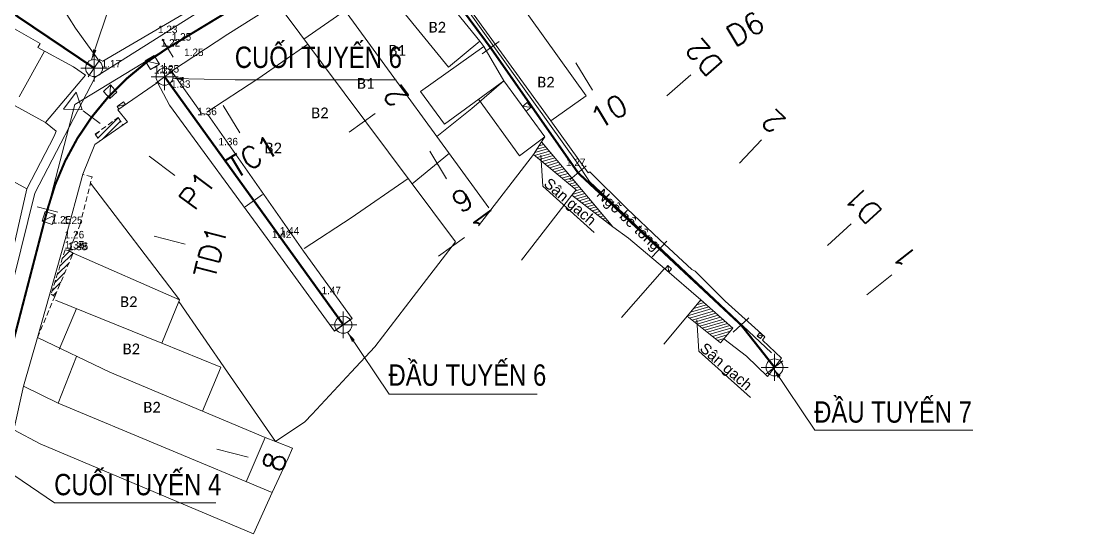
# Model space of a CAD drawing. Header units: metres. Extents: x 598023 to 599449, y 2304619 to 2304947.
# Drawn here: x 598254.8 to 598355.3, y 2304804.3 to 2304852.6 of the extents above; entities that cross this region are included whole.
import ezdxf

# ---------------------------------------------------------------- set-up
doc = ezdxf.new("R2010")
doc.units = ezdxf.units.M
doc.header["$MEASUREMENT"] = 0
doc.linetypes.add('CENTERX2', pattern=[4, 2.5, -0.5, 0.5, -0.5])
doc.linetypes.add('HIDDEN', pattern=[0.375, 0.25, -0.125])
for name, color, linetype in [('duong', 3, 'Continuous'), ('DUONG DIEN', 20, 'Continuous'), ('DUONG NUOC', 2, 'Continuous'), ('ga', 5, 'Continuous'), ('GHI CHU', 7, 'Continuous'), ('NHA', 2, 'Continuous'), ('TUYEN', 7, 'Continuous')]:
    doc.layers.add(name, color=color, linetype=linetype)
for name, color, linetype, lineweight in [('LC Dim', 8, 'Continuous', 18), ('LC Khac', 4, 'Continuous', 9), ('LC MANH DUT', 35, 'HIDDEN', 5), ('LC Net manh', 239, 'Continuous', 5), ('LC Text2', 7, 'Continuous', 25), ('Level 10', 7, 'Continuous', 0)]:
    doc.layers.add(name, color=color, linetype=linetype, lineweight=lineweight)
doc.styles.add('ghi chu', font='arial.ttf')
doc.styles.add('Legend', font='calibri.ttf')
doc.styles.add('T2', font='', dxfattribs={"width": 0.8})
doc.styles.add('TENCOC', font='Vnromanc.shx')
doc.styles.get('T2').set_extended_font_data('.VnArialH')
doc.dimstyles.get("Standard").update_dxf_attribs({"dimtxt": 0.18, "dimasz": 0.18, "dimexe": 0.18, "dimexo": 0.0625, "dimgap": 0.09, "dimtad": 0, "dimtih": 1, "dimtoh": 1, "dimdec": 4, "dimzin": 0, "dimdsep": 46, "dimtxsty": 'Standard', "dimcen": 0.09, "dimadec": 0, "dimazin": 0, "dimtfac": 1, "dimtdec": 4, "dimtofl": 0, "dimtmove": 0, "dimatfit": 3, "dimfxl": 1, "dimtolj": 1, "dimtzin": 0, "dimarcsym": 0})

# ---------------------------------------------------------------- blocks, each defined once
blk = doc.blocks.new('bu lon')
at = {"layer": 'LC Khac', "color": 9}
for p, q in [((0, -0.786), (0, 0.786)), ((0.786, 0), (-0.786, 0))]:
    blk.add_line(p, q, dxfattribs=at)
at = {"layer": 'LC Khac', "color": 7}
blk.add_circle((0, 0), 0.5, dxfattribs=at)
blk = doc.blocks.new('MM')
at = {"layer": 'LC Khac', "xscale": 2.289702860291335, "yscale": 2.289702860291335, "zscale": 2.289702860291335}
blk.add_blockref('bu lon', (0, 0), dxfattribs=at)
blk = doc.blocks.new('COCTRENTUYEN')
at = {"layer": 'TUYEN', "color": 1, "lineweight": 0}
for p, q in [((64.16, 207.24), (65.19, 205.53)), ((69.88, 201.01), (71.44, 198.45)), ((56.77, 200.52), (58.38, 199.33)), ((62.96, 196.26), (65.37, 194.47)), ((52.46, 191.52), (54.4, 191.02)), ((63.42, 188.78), (66.32, 188.02))]:
    blk.add_line(p, q, dxfattribs=at)
at = {"layer": 'TUYEN', "color": 2, "lineweight": 0}
for p, q in [((94.13, 205.84), (95.75, 207.01)), ((58.36, 205.35), (57.24, 203.69)), ((63.59, 203.12), (65.21, 204.29)), ((102.92, 205.01), (104.48, 202.44)), ((89.24, 196.72), (90.8, 194.15)), ((102.37, 194.05), (103.88, 195.36)), ((71.96, 191.51), (73.58, 192.68)), ((110.07, 186.85), (111.44, 188.31)), ((80.33, 179.89), (81.95, 181.06)), ((117.65, 179.78), (119.12, 181.13)), ((120.74, 175.86), (122.31, 177.1)), ((69.31, 168.82), (72.22, 168.07))]:
    blk.add_line(p, q, dxfattribs=at)
at = {"layer": 'TUYEN', "color": 3, "lineweight": 0}
for p, q in [((111.43, 201.91), (113.7, 203.88)), ((118.26, 195.62), (120.31, 197.81)), ((126.48, 187.9), (128.69, 189.94)), ((130.16, 183.29), (132.52, 185.15))]:
    blk.add_line(p, q, dxfattribs=at)
at = {"layer": 'TUYEN', "color": 6, "lineweight": 0}
for p, q in [((81.7, 198.52), (84.13, 200.27)), ((90.07, 186.9), (92.5, 188.66))]:
    blk.add_line(p, q, dxfattribs=at)
at = {"layer": 'TUYEN', "color": 1, "linetype": 'CENTERX2', "lineweight": 40, "const_width": 0.2}
blk.add_lwpolyline([(0, 0), (9.33, 34.54), (26.36, 91.65), (41.92, 141.27), (44.53, 156.91), (53.43, 191.27, -0.195591), (64.67, 206.38), (105, 230.82), (130.47, 246.16), (140.63, 251.35), (151.4, 256.94)], format="xyb", dxfattribs=at)
for points in [[(-8.81, 224.42), (-2.99, 236.25), (9.41, 229.79), (12.18, 227.89), (24.36, 222.6), (29.99, 220.24), (44.43, 211.96), (46.25, 211.12), (49.33, 210.23), (57.8, 204.52)], [(121.53, 176.48), (118.39, 180.46), (103.13, 194.7), (94.94, 206.42), (86.76, 217.44)], [(81.14, 180.47), (64.4, 203.71)]]:
    blk.add_lwpolyline(points, dxfattribs=at)
at = {"layer": 'TUYEN', "color": 1, "lineweight": 0}
blk.add_lwpolyline([(53.43, 191.27), (55.98, 201.11), (64.67, 206.38)], dxfattribs=at)
blk.add_lwpolyline([(54.92, 200.66), (56.11, 202.26), (56.67, 200.6)], close=True, dxfattribs=at)
at = {"layer": 'LC MANH DUT', "xscale": 0.6987324145411622, "yscale": 0.6987324145411622, "zscale": 0.6987324145411622, "rotation": 359.999216292062}
for p in [(57.8, 204.52), (64.4, 203.71, 0), (81.14, 180.47, 0), (121.53, 176.48, 0)]:
    blk.add_blockref('MM', p, dxfattribs=at)
at = {"layer": 'LC Text2', "style": 'T2', "width": 0.8}
for s, p in [('cuèi tuyÕn 6', (70.98, 204.53, 0)), ('®Çu tuyÕn 6', (85.37, 174.76)), ('®Çu tuyÕn 7', (125.24, 171.3, 0)), ('cuèi tuyÕn 4', (54.06, 164.5, 0))]:
    blk.add_text(s, height=2, rotation=0.0008, dxfattribs=at).set_placement(p)
at = {"layer": 'TUYEN', "color": 2, "lineweight": 0, "style": 'TENCOC'}
for s, rotation, p in [('D6', 31.0494, (117.8, 206.43)), ('10', 31.2177, (105.07, 198.71)), ('9', 31.2177, (92.08, 190.84)), ('8', 75.485, (75.44, 166.55))]:
    blk.add_text(s, height=2, rotation=rotation, dxfattribs=at).set_placement(p)
at = {"layer": 'TUYEN', "color": 3, "lineweight": 0, "style": 'TENCOC'}
for s, rotation, p in [('D2', 130.9518, (116.83, 204.85)), ('2', 136.9685, (122.72, 199.66)), ('D1', 132.6225, (131.74, 191.05)), ('1', 128.2765, (135.07, 186.76))]:
    blk.add_text(s, height=2, rotation=rotation, dxfattribs=at).set_placement(p)
at = {"layer": 'TUYEN', "color": 6, "lineweight": 0, "style": 'TENCOC'}
for s, p in [('2', (87.36, 201.78)), ('1', (95.53, 190.43))]:
    blk.add_text(s, height=2, rotation=125.7706, dxfattribs=at).set_placement(p)
at = {"layer": 'TUYEN', "color": 1, "lineweight": 0, "style": 'TENCOC'}
for s, rotation, p in [('TC1', 31.2177, (71.09, 194.14)), ('P1', 53.3514, (67.18, 191.05)), ('TD1', 75.485, (69.08, 184.7))]:
    blk.add_text(s, height=2, rotation=rotation, dxfattribs=at).set_placement(p)
at = {"layer": 'LC Dim', "lineweight": 0}
for points in [[(57.56, 205.28), (61.27, 216.5), (75.98, 216.5)], [(65.19, 203.55), (71.02, 203.42), (86.08, 203.42)], [(81.54, 179.78, 0), (85.42, 173.96, 0), (99.3, 173.96, 0)], [(121.41, 176.41), (125.29, 170.6), (140.09, 170.6)], [(45.44, 169.66), (54.1, 163.8), (69.21, 163.8)]]:
    blk.add_leader(points, dimstyle='Standard', override={"dimasz": 1, "dimgap": 0.09, "dimtad": 0, "dimdsep": 0, "dimtix": 1, "dimlwd": 0, "dimlwe": 0}, dxfattribs=at)

msp = doc.modelspace()

# ---------------------------------------------------------------- hatches: boundary and pattern name
at = {"layer": 'DUONG DIEN', "linetype": 'Continuous', "lineweight": 0}
h = msp.add_hatch(dxfattribs=at)
h.set_pattern_fill('ANSI31', color=256, scale=2, angle=151.40021)
h.set_pattern_definition([(196.400213, (599619.0397, 2305247.4362), (0.070586256, -0.23982823), [])])
h.paths.add_polyline_path([(598302.793, 2304840.077), (598306.795, 2304836.771), (598306.362, 2304836.289), (598310.224, 2304833.306), (598303.532, 2304841.288)])
h.paths.add_polyline_path([(598308.26, 2304835.437), (598308.037, 2304835.559), (598307.98, 2304835.453), (598308.202, 2304835.332)], flags=24)
h.paths.add_polyline_path([(598308.309, 2304835.545), (598308.075, 2304835.673), (598308.018, 2304835.567), (598308.252, 2304835.44)], flags=24)
h.paths.add_polyline_path([(598308.306, 2304835.686), (598308.13, 2304835.782), (598308.073, 2304835.677), (598308.249, 2304835.581)], flags=25)
h.paths.add_polyline_path([(598310.217, 2304833.418), (598310.006, 2304833.533), (598309.949, 2304833.427), (598310.159, 2304833.312)], flags=9)
h.paths.add_polyline_path([(598306.788, 2304836.883), (598306.542, 2304837.017), (598306.485, 2304836.911), (598306.731, 2304836.777)], flags=24)
h.paths.add_polyline_path([(598306.785, 2304837.024), (598306.703, 2304837.068), (598306.645, 2304836.963), (598306.727, 2304836.918)], flags=24)
h = msp.add_hatch(dxfattribs=at)
h.set_pattern_fill('ANSI31', color=256, scale=2, angle=151.40021)
h.set_pattern_definition([(196.400213078, (0, 0), (0.070586256112, -0.239828231132), [])])
h.paths.add_polyline_path([(598318.46, 2304826.486), (598317.177, 2304824.94), (598320.3, 2304822.456), (598320.598, 2304822.811), (598321.449, 2304823.811)])
at = {"layer": 'ga', "linetype": 'Continuous', "lineweight": 0, "ltscale": 2}
h = msp.add_hatch(dxfattribs=at)
h.set_pattern_fill('ANSI31', color=8, scale=3, angle=-0.17291)
h.set_pattern_definition([(44.827088727, (0, 0), (-0.26436360276, 0.26596406813), [])])
h.paths.add_polyline_path([(598259.668, 2304830.841), (598259.294, 2304831.056), (598258.913, 2304831.172), (598257.604, 2304826.995), (598257.948, 2304826.799)])
h.paths.add_polyline_path([(598264.346, 2304842.876), (598263.878, 2304843.545), (598261.728, 2304842.001), (598262.182, 2304841.363)])

# ---------------------------------------------------------------- linework, layer by layer
at = {"layer": 'duong', "color": 4, "linetype": 'Continuous', "lineweight": 0}
for p, q in [((598253.757, 2304861.603), (598259.901, 2304851.937)), ((598304.413, 2304843.233), (598292.233, 2304860.069)), ((598297.765, 2304850.713), (598291.705, 2304858.164)), ((598262.444, 2304848.838), (598272.546, 2304854.766)), ((598278.779, 2304854.255), (598274.156, 2304851.358)), ((598256.59, 2304850.505), (598251.841, 2304853.189)), ((598259.901, 2304851.937), (598261.992, 2304849.016)), ((598274.156, 2304851.358), (598268.891, 2304847.911)), ((598256.368, 2304850.115), (598256.59, 2304850.505)), ((598259.694, 2304848.293), (598256.368, 2304850.115)), ((598298.127, 2304850.198), (598297.765, 2304850.713)), ((598299.994, 2304846.993), (598298.127, 2304850.198)), ((598261.992, 2304849.016), (598262.444, 2304848.838)), ((598260.817, 2304847.534), (598259.694, 2304848.293)), ((598268.891, 2304847.911), (598271.656, 2304844.007)), ((598260.817, 2304847.534), (598257.075, 2304843.087)), ((598263.849, 2304844.276), (598267.575, 2304846.845)), ((598268.697, 2304844.721), (598267.575, 2304846.845)), ((598303.85, 2304841.731), (598299.994, 2304846.993)), ((598264.76, 2304843.165), (598263.849, 2304844.276)), ((598277.827, 2304832.215), (598268.697, 2304844.721)), ((598271.641, 2304843.979), (598272.284, 2304843.831)), ((598272.284, 2304843.831), (598281.259, 2304831.031)), ((598257.075, 2304843.087), (598258.089, 2304842.288)), ((598264.76, 2304843.165), (598261.7, 2304841.026)), ((598307.908, 2304838.359), (598304.413, 2304843.233)), ((598257.887, 2304841.821), (598255.333, 2304836.867)), ((598258.089, 2304842.288), (598257.887, 2304841.821)), ((598261.7, 2304841.026), (598260.574, 2304838.237)), ((598302.793, 2304840.077), (598303.532, 2304841.288)), ((598303.532, 2304841.288), (598303.85, 2304841.731)), ((598303.532, 2304841.288), (598310.224, 2304833.306)), ((598306.795, 2304836.771), (598302.793, 2304840.077)), ((598260.574, 2304838.237), (598258.935, 2304832.136)), ((598308.067, 2304838.455), (598307.908, 2304838.359)), ((598311.532, 2304835.041), (598308.067, 2304838.455)), ((598251.796, 2304821.358), (598255.333, 2304836.867)), ((598306.362, 2304836.289), (598306.795, 2304836.771)), ((598310.224, 2304833.306), (598306.362, 2304836.289)), ((598314.605, 2304832.11), (598311.532, 2304835.041)), ((598311.673, 2304832.247), (598310.224, 2304833.306)), ((598258.935, 2304832.136), (598256.334, 2304822.932)), ((598284.154, 2304823.549), (598277.827, 2304832.215)), ((598315.054, 2304829.424), (598311.673, 2304832.247)), ((598317.601, 2304829.312), (598314.605, 2304832.11)), ((598281.259, 2304831.031), (598285.792, 2304824.735)), ((598318.46, 2304826.486), (598315.054, 2304829.424)), ((598317.92, 2304829.149), (598317.601, 2304829.312)), ((598320.728, 2304826.365), (598317.92, 2304829.149)), ((598321.449, 2304823.811), (598318.46, 2304826.486)), ((598324.455, 2304823.012), (598320.728, 2304826.365)), ((598285.792, 2304824.735), (598284.154, 2304823.549)), ((598320.598, 2304822.811), (598321.449, 2304823.811)), ((598255.019, 2304818.39), (598256.334, 2304822.932)), ((598322.72, 2304821.183), (598320.598, 2304822.811)), ((598324.238, 2304822.696), (598324.455, 2304823.012)), ((598326.025, 2304821.009), (598324.238, 2304822.696)), ((598324.693, 2304819.284), (598322.72, 2304821.183)), ((598326.025, 2304821.009), (598324.693, 2304819.284)), ((598254.11, 2304814.302), (598255.019, 2304818.39))]:
    msp.add_line(p, q, dxfattribs=at)
at = {"layer": 'duong', "linetype": 'HIDDEN', "lineweight": 0, "ltscale": 2}
for p, q in [((598261.728, 2304842.001), (598263.878, 2304843.545)), ((598263.878, 2304843.545), (598264.346, 2304842.876)), ((598261.728, 2304842.001), (598262.179, 2304841.368)), ((598260.304, 2304833.483), (598261.441, 2304838.004)), ((598261.441, 2304838.004), (598260.574, 2304838.237)), ((598259.294, 2304831.056), (598260.304, 2304833.483)), ((598258.913, 2304831.172), (598257.604, 2304826.995)), ((598257.948, 2304826.799), (598259.668, 2304830.841)), ((598258.913, 2304831.172), (598259.294, 2304831.056)), ((598259.668, 2304830.841), (598259.294, 2304831.056)), ((598256.334, 2304822.932), (598257.948, 2304826.799)), ((598257.604, 2304826.995), (598257.948, 2304826.799))]:
    msp.add_line(p, q, dxfattribs=at)
at = {"layer": 'DUONG NUOC', "linetype": 'Continuous', "lineweight": 0, "flags": 128}
for points in [[(598329.572, 2304888.118), (598305.398, 2304874.059), (598291.124, 2304865.895), (598261.726, 2304847.35), (598256.09, 2304836.468), (598250.121, 2304812.444), (598241.139, 2304781.324)], [(598306.8, 2304839.418), (598288.8, 2304864.582)], [(598306.8, 2304839.418), (598308.035, 2304837.554), (598325.07, 2304821.518)]]:
    msp.add_lwpolyline(points, dxfattribs=at)
at = {"layer": 'ga', "linetype": 'Continuous', "lineweight": 0}
for p, q in [((598266.407, 2304848.861), (598267.745, 2304848.554)), ((598263.179, 2304846.605), (598263.104, 2304845.34)), ((598263.789, 2304844.589), (598264.571, 2304844.774)), ((598301.75, 2304844.597), (598302.558, 2304844.535)), ((598256.754, 2304833.842), (598258.005, 2304834.426)), ((598315.054, 2304829.424), (598311.027, 2304824.811)), ((598315.367, 2304829.692), (598315.452, 2304829.08)), ((598318.46, 2304826.486), (598314.995, 2304822.314)), ((598323.73, 2304823.086), (598324.278, 2304823.166))]:
    msp.add_line(p, q, dxfattribs=at)
for points in [[(598267.745, 2304848.554), (598266.909, 2304848.042), (598266.407, 2304848.861), (598267.243, 2304849.373)], [(598263.774, 2304845.941), (598263.104, 2304845.34), (598262.508, 2304846.004), (598263.179, 2304846.605)], [(598302.558, 2304844.535), (598302.207, 2304844.968), (598301.75, 2304844.597), (598302.101, 2304844.165)], [(598257.7, 2304833.523), (598256.754, 2304833.842), (598257.059, 2304834.745), (598258.005, 2304834.426)], [(598315.452, 2304829.08), (598315.101, 2304829.383), (598315.367, 2304829.692), (598315.719, 2304829.389)], [(598324.044, 2304822.852), (598323.732, 2304823.085), (598323.965, 2304823.398), (598324.278, 2304823.166)]]:
    msp.add_lwpolyline(points, close=True, dxfattribs=at)
for points in [[(598263.789, 2304844.589), (598264.391, 2304845.036), (598264.571, 2304844.774)], [(598263.789, 2304844.589), (598263.954, 2304844.349)]]:
    msp.add_lwpolyline(points, dxfattribs=at)
at = {"layer": 'Level 10', "color": 8, "linetype": 'ByBlock', "lineweight": 13}
for p, q in [((598296.42, 2304861.39), (598307.72, 2304845.58)), ((598257.075, 2304843.087), (598231, 2304857.47)), ((598294.822, 2304848.286), (598288.754, 2304855.748)), ((598295.48, 2304831.91), (598278.779, 2304854.255)), ((598285.09, 2304853.64), (598298.61, 2304835.09)), ((598255.333, 2304836.867), (598228.895, 2304851.429)), ((598298.127, 2304850.198), (598292.214, 2304846.002)), ((598297.774, 2304850.702), (598294.822, 2304848.286)), ((598299.994, 2304846.993), (598294.441, 2304842.946)), ((598292.214, 2304846.002), (598294.441, 2304842.946)), ((598301.482, 2304839.976), (598297.626, 2304845.267)), ((598297.64, 2304833.405), (598302.793, 2304840.077)), ((598261.29, 2304837.405), (598269.62, 2304826.49)), ((598301.662, 2304830.203), (598306.362, 2304836.289)), ((598291.52, 2304826.76), (598295.48, 2304831.91)), ((598269.62, 2304826.49), (598259.677, 2304830.836)), ((598291.52, 2304826.76), (598287.93, 2304822.08)), ((598267.97, 2304822.41), (598258.03, 2304826.46)), ((598269.57, 2304826.31), (598267.97, 2304822.41)), ((598269.57, 2304826.31), (598267.97, 2304822.41)), ((598269.57, 2304826.31), (598269.62, 2304826.49)), ((598269.57, 2304826.31), (598274.14, 2304819.69)), ((598263.11, 2304819.69), (598256.334, 2304822.932)), ((598256.334, 2304822.932), (598263.11, 2304819.69)), ((598267.97, 2304822.41), (598273.5, 2304820.16)), ((598273.5, 2304820.16), (598267.97, 2304822.41)), ((598287.93, 2304822.08), (598285.71, 2304819.69)), ((598263.11, 2304819.69), (598271.79, 2304816.04)), ((598263.11, 2304819.69), (598271.79, 2304816.04)), ((598273.31, 2304819.69), (598271.79, 2304816.04)), ((598271.79, 2304816.04), (598273.31, 2304819.69)), ((598273.5, 2304820.16), (598273.31, 2304819.69)), ((598273.31, 2304819.69), (598273.5, 2304820.16)), ((598278.63, 2304813.19), (598274.14, 2304819.69)), ((598274.14, 2304819.69), (598278.63, 2304813.19)), ((598285.71, 2304819.69), (598282.06, 2304815.77)), ((598258.26, 2304816.78), (598255.019, 2304818.39)), ((598278.32, 2304808.42), (598258.26, 2304816.78)), ((598271.79, 2304816.04), (598277.64, 2304813.58)), ((598282.06, 2304815.77), (598281.38, 2304815.04)), ((598281.38, 2304815.04), (598282.06, 2304815.77)), ((598281.38, 2304815.04), (598278.63, 2304813.19)), ((598278.63, 2304813.19), (598281.38, 2304815.04)), ((598256.59, 2304812.98), (598254.11, 2304814.302)), ((598276.55, 2304804.55), (598256.59, 2304812.98)), ((598277.64, 2304813.58), (598278.63, 2304813.19)), ((598278.63, 2304813.19), (598280.2, 2304812.58)), ((598279.8, 2304811.65), (598278.32, 2304808.42)), ((598280.2, 2304812.58), (598279.8, 2304811.65)), ((598278.32, 2304808.42), (598276.55, 2304804.55))]:
    msp.add_line(p, q, dxfattribs=at)
at = {"layer": 'Level 10', "color": 8, "linetype": 'ByBlock', "lineweight": 0}
for p, q in [((598285.14, 2304853.57), (598281.29, 2304850.91)), ((598276.96, 2304847.19), (598281.65, 2304850.42)), ((598256.975, 2304849.782), (598254.63, 2304845.49)), ((598272.18, 2304844.07), (598276.96, 2304847.19)), ((598299.994, 2304846.993), (598297.02, 2304844.41)), ((598304.413, 2304843.233), (598307.72, 2304845.58)), ((598297.02, 2304844.41), (598293.72, 2304841.79)), ((598294.91, 2304840.22), (598291.41, 2304837.35)), ((598285.71, 2304834.16), (598291.05, 2304837.83)), ((598281.32, 2304831.3), (598285.71, 2304834.16)), ((598258.352, 2304821.809), (598260, 2304825.66))]:
    msp.add_line(p, q, dxfattribs=at)
at = {"layer": 'Level 10', "color": 8, "linetype": 'ByBlock', "lineweight": 0, "ltscale": 2}
for p, q in [((598258.26, 2304816.78), (598259.998, 2304821.179)), ((598277.64, 2304813.58), (598275.88, 2304809.44))]:
    msp.add_line(p, q, dxfattribs=at)
at = {"layer": 'NHA', "linetype": 'Continuous', "lineweight": 0}
msp.add_line((598303.85, 2304841.731), (598301.482, 2304839.976), dxfattribs=at)
at = {"layer": 'NHA', "linetype": 'Continuous', "lineweight": 0, "flags": 128}
msp.add_lwpolyline([(598320.598, 2304822.811), (598320.3, 2304822.456), (598317.177, 2304824.94)], dxfattribs=at)

# ---------------------------------------------------------------- block references
at = {"layer": 'LC Text2', "linetype": 'Continuous', "lineweight": 0}
msp.add_blockref('COCTRENTUYEN', (598203.833, 2304643.669), dxfattribs=at)

# ---------------------------------------------------------------- texts
at = {"layer": 'GHI CHU', "linetype": 'Continuous', "lineweight": 0, "char_height": 1, "attachment_point": 1, "style": 'ghi chu'}
for s, width, insert, rotation in [('\\pt3;Sân gạch', 6.49021, (598304.319, 2304837.989), 318.98229), ('\\pt3;Ngõ bê tông', 11.31849, (598309.305, 2304836.983), 316.32411), ('\\pt3;Sân gạch', 6.49021, (598318.932, 2304822.552), 318.98229)]:
    msp.add_mtext_dynamic_manual_height_columns(s, width=width, gutter_width=1, heights=[0], dxfattribs=dict(at, insert=insert, rotation=rotation))
at = {"layer": 'LC Net manh', "color": 8}
for s, p in [('1.23', (598267.619, 2304851.468)), ('1.22', (598267.877, 2304850.209)), ('1.25', (598268.91, 2304850.764)), ('1.25', (598270.062, 2304849.317)), ('1.17', (598262.334, 2304848.249)), ('1.25', (598267.23, 2304847.675)), ('1.25', (598267.774, 2304847.769)), ('1.33', (598268.835, 2304846.342)), ('1.36', (598271.3, 2304843.774)), ('1.36', (598273.284, 2304840.952)), ('1.27', (598305.832, 2304839.007)), ('1.25', (598257.666, 2304833.627)), ('1.25', (598258.735, 2304833.578)), ('1.26', (598258.885, 2304832.233)), ('1.42', (598278.288, 2304832.258)), ('1.44', (598279.027, 2304832.587)), ('1.37', (598258.879, 2304831.275)), ('1.38', (598259.16, 2304831.125)), ('1.46', (598259.259, 2304831.16)), ('1.47', (598282.93, 2304827.006))]:
    msp.add_text(s, height=0.7, dxfattribs=at).set_placement(p)
at = {"layer": 'Level 10', "color": 8, "linetype": 'Continuous', "lineweight": 13, "style": 'Legend'}
for s, p in [('B2', (598292.96, 2304851.52)), ('B1', (598289.2, 2304849.36)), ('B1', (598286.25, 2304846.25)), ('B2', (598303.13, 2304846.37)), ('B2', (598281.96, 2304843.49)), ('B2', (598277.59, 2304840.2)), ('B2', (598264.06, 2304825.8)), ('B2', (598264.3, 2304821.38))]:
    msp.add_text(s, height=1, dxfattribs=at).set_placement(p)
at = {"layer": 'Level 10', "color": 8, "linetype": 'Continuous', "lineweight": 0, "style": 'Legend'}
msp.add_text('B2', height=1, dxfattribs=at).set_placement((598266.24, 2304815.92))

# ---------------------------------------------------------------- leaders
at = {"layer": 'DUONG DIEN', "linetype": 'Continuous', "lineweight": 0}
for points in [[(598303.482, 2304840.039), (598303.665, 2304837.11), (598308.482, 2304832.778)], [(598318.094, 2304824.602), (598318.278, 2304821.673), (598323.095, 2304817.341)]]:
    msp.add_leader(points, dimstyle='Standard', override={"dimgap": 0.09, "dimtad": 0, "dimdsep": 0, "dimtix": 1, "dimlwd": 0, "dimlwe": 0}, dxfattribs=at)

doc.saveas('drawing.dxf')
